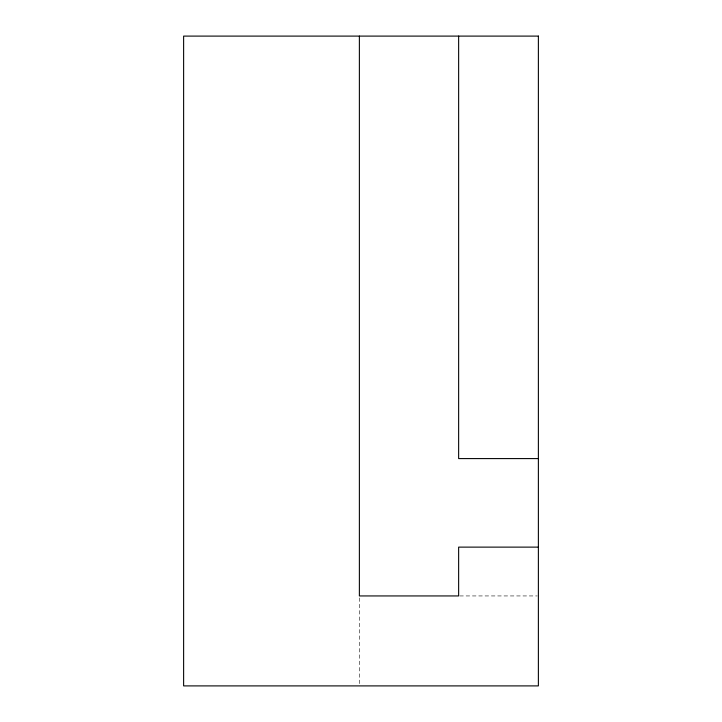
<?xml version="1.0" encoding="UTF-8"?>
<svg xmlns="http://www.w3.org/2000/svg" width="722" height="722" viewBox="0 0 722 722"><rect width="100%" height="100%" fill="white"/><g stroke="black" fill="none" stroke-linecap="round" stroke-linejoin="round"><path stroke-width="0.54" stroke-dasharray="3.61 2.71" d="M459.761 595.939L537.249 595.939M359.375 597.906L359.375 683.644"/><path stroke-width="1.08" d="M538.377 458.587L458.641 458.587L458.641 36.1M538.377 547.123L458.641 547.123L458.641 595.939L359.375 595.939L359.375 36.1M538.377 36.1L183.623 36.1L183.623 685.9L538.377 685.9L538.377 36.1"/></g></svg>
